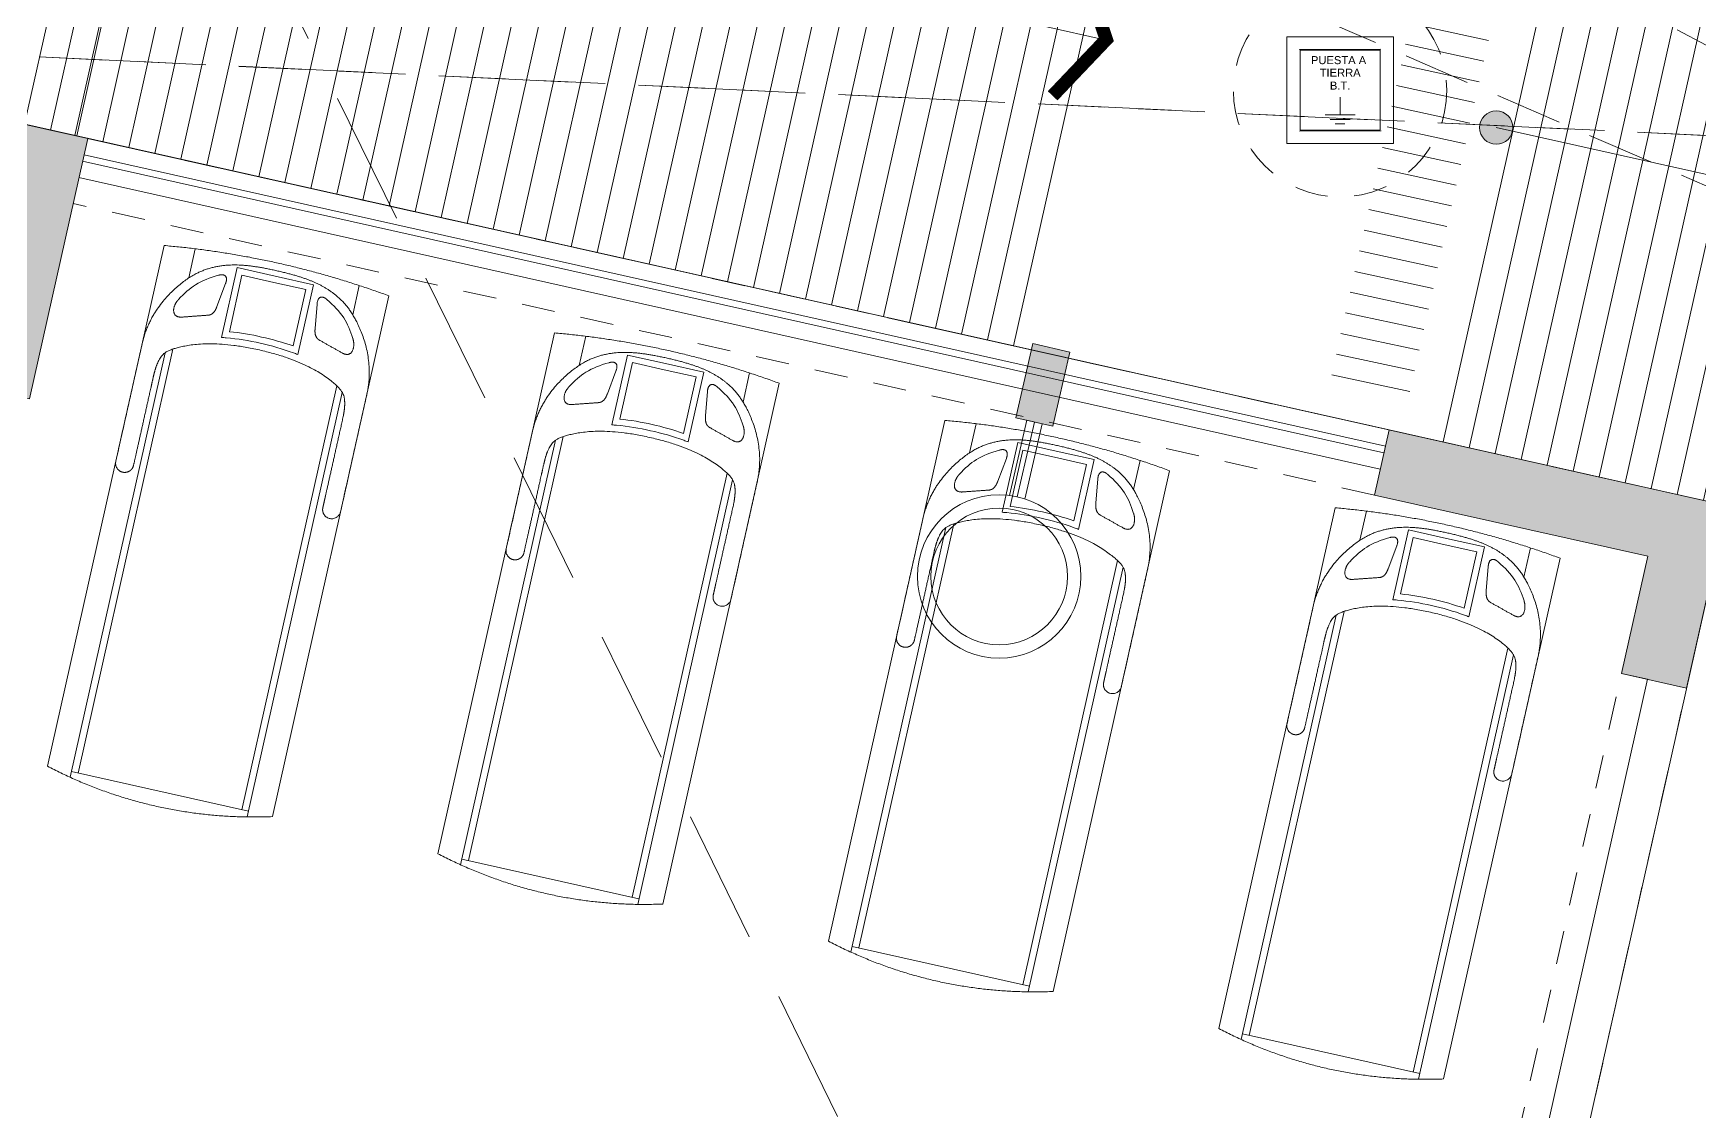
# Model space of a CAD drawing. Header units: millimetres. Extents: x 2471 to 2909, y 1327 to 1568.
# Drawn here: x 2605.83 to 2612.08, y 1408.7 to 1412.74 of the extents above; entities that cross this region are included whole.
import ezdxf
from ezdxf.enums import TextEntityAlignment as Align
from ezdxf.xclip import XClip

# ---------------------------------------------------------------- set-up
doc = ezdxf.new("R2010")
doc.units = ezdxf.units.MM
doc.header["$XCLIPFRAME"] = 2
doc.set_wipeout_variables(frame=1)
for name, pattern in [('ACAD_ISO07W100', [3, 0, -3]), ('HIDDEN', [0.375, 0.25, -0.125]), ('HIDDEN2', [0.1875, 0.125, -0.0625]), ('PHANTOM', [2.5, 1.25, -0.25, 0.25, -0.25, 0.25, -0.25])]:
    doc.linetypes.add(name, pattern=pattern)
doc.layers.get('0').update_dxf_attribs({"color": 251, "lineweight": 9})
for name, color, linetype, lineweight in [('A-EJES', 251, 'PHANTOM', 13), ('A-EST HATCH', 251, 'Continuous', 13), ('A-EST PLACAS', 251, 'Continuous', 13), ('A-EST VIGAS', 251, 'HIDDEN2', 13), ('A-ESTRUCTURA-HATCH', 251, 'Continuous', 13), ('A-HATCH', 251, 'Continuous', 13), ('A-MOBILIARIO', 251, 'Continuous', 13), ('A-MURO BAJO', 251, 'Continuous', 13), ('A-MUROS', 251, 'Continuous', 13), ('A-PROYECCIONES', 251, 'HIDDEN', 13), ('A-VIDRIOS', 251, 'Continuous', 13), ('A_30_DispositivosElect', 251, 'Continuous', 13), ('A_30_TableroElect', 251, 'Continuous', 13)]:
    doc.layers.add(name, color=color, linetype=linetype, lineweight=lineweight)
doc.styles.add('ARIAL', font='arial.ttf')

# ---------------------------------------------------------------- blocks, each defined once
blk = doc.blocks.new('A$C7e8b7994')
at = {"layer": 'A-HATCH'}
h = blk.add_hatch(dxfattribs=at)
h.set_pattern_fill('_USER', color=8, scale=0.09999999999999999, angle=-102.6182704427989, pattern_type=0)
h.set_pattern_definition([(257.3817295572011, (5.48222516203532, 33.57512703631073), (0.09758471509401938, -0.02184544300349763), [])])
edge = h.paths.add_edge_path()
edge.add_line((2.349935088161146, 31.81664103548974), (7.588093376136385, 30.64430303685367))
edge.add_line((7.588093376136385, 30.64430303685367), (8.110944273648784, 32.97988528292626))
edge.add_line((8.110944273648784, 32.97988528292626), (4.506378011807101, 33.79358146898448))
edge.add_line((4.506378011807101, 33.79358146898448), (4.801291451381985, 35.11097549647093))
edge.add_line((4.801291451381985, 35.11097549647093), (3.045136484026443, 35.5041103027761))
edge.add_line((3.045136484026443, 35.50411030370742), (3.303657238924643, 36.67576200887561))
edge.add_line((3.303657238924643, 36.67576200887561), (0.3796590294514317, 37.33028966840357))
edge.add_line((0.3796590294514317, 37.33028966840357), (0.0003040064475499094, 35.6356557123363))
edge.add_arc((-6.862781366304262, 28.78086708579212), 9.70000350221338, 18.238083157239203, 44.96534678006691, ccw=False)
h = blk.add_hatch(dxfattribs=at)
h.set_pattern_fill('ANSI31', color=8, scale=0.025, angle=122.3817276214094)
h.set_pattern_definition([(167.3817276214093, (-2009742.718416811, -7940773.647636977), (-0.01733982300101307, -0.07745786702003574), [])])
h.paths.add_polyline_path([(9.163220052723773, 32.64861997310072), (9.45597416732926, 32.58308364078403), (8.975532509561162, 30.43593825213611), (8.682778394955676, 30.50147458445281)])
h = blk.add_hatch(dxfattribs=at)
h.set_pattern_fill('_USER', color=8, scale=0.09999999999999999, angle=-102.6182704427989, pattern_type=0)
h.set_pattern_definition([(257.3817295572011, (15.48609611348365, 31.34242047090083), (0.09758471509401938, -0.02184544300349763), [])])
h.paths.add_polyline_path([(9.051113526744302, 30.31678941100836), (16.37026437275927, 28.67972567584366), (16.89311527027166, 31.01530792191625), (9.575404248200357, 32.65882255323231)])
at = {"layer": 'A-HATCH', "color": 8}
blk.add_line((4.506377768411767, 33.79358152300119, 7.452192816382928e-06), (3.982087127835257, 31.45154836308211, 7.452192816382928e-06), dxfattribs=at)
blk = doc.blocks.new('A$C64a6e5d1')
at = {"layer": 'A-EJES', "ltscale": 0.5}
blk.add_line((44.79358085547574, 31.14183575008065, -3.842681066212834e-07), (4.490762462693965, 40.16322614252567, -2.249335190153481e-07), dxfattribs=at)
blk = doc.blocks.new('EST P2')
at = {"layer": 'A-ESTRUCTURA-HATCH'}
h = blk.add_hatch(dxfattribs=at)
h.set_pattern_fill('ANSI31', color=256, scale=0.02, angle=-1.27e-14)
h.set_pattern_definition([(44.99999999999999, (-226392.077087921, -8188163.059610654), (-0.04490128060534576, 0.04490128060534578), [])])
h.paths.add_polyline_path([(-3.609999800828518, 5.049997551366687), (-3.609999800828518, 4.849997551180422), (-44.78499944024952, 4.849997609853745), (-44.78499937866582, -0.150002358481288), (-46.98999937772169, -0.1500023575499654), (-46.9900000851776, -11.15000259596854), (-3.609999100299319, -11.15005090925843), (-3.609999100299319, -11.40005090925843), (-47.2400000844209, -11.40000240411609), (-47.2400001185888, 0.1499976376071572), (-45.03500012474251, 0.1499976441264153), (-45.03499907316291, 5.049739951267838)])
h.paths.add_polyline_path([(5.875668717751978, 4.849997540004551), (5.875668724213028, 5.04999746195972), (35.52999999574968, 5.049996704794466), (35.52999999574968, 4.849997699260712)])
h.paths.add_polyline_path([(35.5800006974896, -11.1500659417361), (71.88000514596933, -11.1501255556941), (71.88000514596933, -11.40006201900542), (35.5800006974896, -11.40000240504742)])
h.paths.add_polyline_path([(-3.559999100310961, -11.15003591496497), (35.53000069750124, -11.15003591496497), (35.53000069750124, -11.40006590355188), (-3.559999100310961, -11.40006590355188)])
edge = h.paths.add_edge_path()
edge.add_arc((63.30066905263811, -0.1500025354325771), 9.699999993899837, 359.9999991583288, 539.9999991583288)
edge.add_line((53.60066905873828, -0.1500023929402232), (53.80066905874992, -0.1500023929402232))
edge.add_arc((63.30066905263811, -0.1500025354325771), 9.499999993888196, -8.593905818088388e-07, 179.9999991406095, ccw=False)
edge.add_line((72.80066904652631, -0.150002677924931), (73.00066904653795, -0.150002677924931))
h.paths.add_polyline_path([(47.91501720307861, 5.049996227025986), (35.5800006974896, 5.049997347407043), (35.5800006974896, 4.849997348152101), (47.91501677152701, 4.849997607059777)])
edge = h.paths.add_edge_path()
edge.add_arc((63.30067374471555, -0.1500072186431491), 3.300005388408394, 0.001083006205986332, 49.99451370772372)
edge.add_line((65.42211837161449, 2.377740446478128), (65.42216933166492, -0.149981296621263))
edge.add_line((65.42216933166492, -0.149981296621263), (65.27216933167074, -0.149981296621263))
edge.add_line((65.27216933167074, -0.149981296621263), (65.27212526180665, 2.49638928938657))
edge.add_arc((63.30067374502263, -0.1500072187881225), 3.30000538810306, 53.3154749084723, 179.9999211762089)
edge.add_line((60.00066835692269, -0.1500026788562536), (59.80066835694015, -0.1500026788562536))
edge.add_arc((63.30067374503412, -0.1500072197542965), 3.500005388096913, 0.0010211384221179287, 179.9999256646022, ccw=False)
edge.add_line((66.80067913257517, -0.1499448418617249), (66.60066855713376, -0.1499448418617249))
edge.add_line((66.60066855713376, -0.1499448418617249), (66.60067913253442, -0.1499448418617249))
h.paths.add_polyline_path([(51.86500159354182, 4.849997512064874), (53.37567124812631, 4.84999814722687), (53.37566821934888, 5.049995731562376), (51.86500180145958, 5.049995731562376)])
blk = doc.blocks.new('A$C47ad906b')
at = {"color": 240, "true_color": 0xed1f24}
blk.add_wipeout([(-17.953227682246578, 13.781539750052644), (-20.158227676092878, 13.781539743533344), (-20.15824051667005, 2.2315396962364957), (98.96177758846528, 2.2314800813328475), (98.96177758846528, 7.231536512030289), (99.79060074337289, 7.231536517618238), (100.08244148290318, 13.481702050892608), (99.93989140688643, 15.138389427373497), (99.30110331240823, 17.295654445486676), (98.43401861842264, 18.89098553555675), (96.58639996431083, 20.938140759489627), (95.15237524066232, 21.927706266133384), (93.56575523940259, 22.644318263925314), (92.37249825321024, 22.97520465503389), (90.38244163762641, 23.18153955880554), (88.35917990261694, 22.9681836155998), (87.11130341247112, 22.61333338531989), (85.586088504489, 21.912731525167715), (83.90738181590969, 20.703977129807228), (82.68623239790567, 19.385637073618724), (82.19387343895136, 18.681540035409867), (75.14678964553966, 18.681529056047978), (75.14678964553966, 19.131529056234243), (74.54678964556292, 19.131529056234243), (74.54678964556292, 18.681529056047978), (70.67177248169533, 18.681540081975953), (70.67177248169533, 19.131529056234243), (70.07177248171861, 19.13153871218671), (70.07177248171861, 18.68152943183665), (59.80800055223149, 18.68153988453554), (59.80800055223149, 19.531422669766428), (55.857828757489145, 19.53142267069775), (55.85782872460184, 18.68153897758141), (37.39177267651753, 18.68152980762531), (9.601772922989724, 18.681819274565285), (9.601772922989724, 19.13148368219842), (9.001772923013014, 19.13148368219842), (9.001772923013014, 18.681732758669128), (7.6574398078627866, 18.681538915028753), (7.6574398078627866, 19.531538932351367), (3.7074196984721866, 19.53153893328269), (3.707411108128582, 18.681841948335617), (-19.192632102418273, 18.681930037654993), (-19.192632124854427, 18.481540242908437), (-17.953227699679758, 18.48154010414156)], dxfattribs=at)
blk.add_blockref('EST P2', (27.0858724443242, 13.63165717385709))
blk = doc.blocks.new('ESTRUC TIPICA')
at = {"layer": 'A-EST HATCH'}
h = blk.add_hatch(color=256, dxfattribs=at)
h.dxf.hatch_style = 1
h.paths.add_polyline_path([(-5.699999053002102, -10.14002152252942), (-5.949999053002102, -10.14002152252942), (-5.949999204167398, -8.340021025389433), (-5.699999204167398, -8.340021025389433)])
edge = h.paths.add_edge_path()
edge.add_line((-1.549987649341347, -11.34001780021936), (-4.499974569072947, -11.34001745376736))
edge.add_line((-4.499974569072947, -11.34001745376736), (-4.499974569072947, -11.19001745339483))
edge.add_line((-4.499974569072947, -11.19001745339483), (-1.549987650185358, -11.19001066312194))
edge.add_line((-1.549987650185358, -11.19001066312194), (-1.54998766668723, -11.34001780021936))
h.paths.add_polyline_path([(7.958442438393831e-07, -8.990007377229631), (-1.699888164206641, -8.990007466636598), (-1.699888164206641, -8.740007466636598), (7.958442438393831e-07, -8.740007377229631)])
h.paths.add_polyline_path([(-0.25, 0), (-0.2499991564254742, -2.64999524038285), (8.435745257884264e-07, -2.64999524038285), (0, 0)])
h.paths.add_polyline_path([(-12.24999856686918, -5.057081580162048e-07), (-12.24999856686918, -1.000000505708158), (-11.99999856686918, -1.000000505708158), (-11.99999856686918, -5.057081580162048e-07)])
h.paths.add_polyline_path([(-5.699999204167398, -4.10713255405426e-07), (-6.999999204155756, -4.116445779800415e-07), (-6.999999204155756, -0.250000411644578), (-5.949999204167398, -0.2500004107132554), (-5.949999204167398, -0.7000004108995199), (-5.699999204167398, -0.7000004108995199)])
h.paths.add_polyline_path([(-12.40635024168296, -8.340021944604814), (-12.29899131841375, -8.190021941438317), (-11.26000042405212, -8.190021993592381), (-11.26000043359818, -10.14002200681716), (-11.41000043359236, -10.14002200681716), (-11.4100003412168, -8.34002198651433)])
h.paths.add_polyline_path([(-10.45111816481221, -15.02696360647678), (-13.24806996583357, -14.89634721446782), (-13.08666098394315, -11.44002198893577), (-10.29061457005446, -11.44002198893577), (-10.29061457005446, -11.59002572763711), (-12.94350261837826, -11.59002563543618), (-13.09123594930861, -14.75350781809539), (-10.44412085809745, -14.87712690327317)])
h.paths.add_polyline_path([(-14.55688774012378, -11.6024406356737), (-14.70569924346637, -11.81035797484219), (-14.84632813953795, -14.82170927617699), (-14.99616484297439, -14.81471196934581), (-14.8534686571802, -11.75909284129739), (-14.67886460458976, -11.51513860560954)])
h.paths.add_polyline_path([(-9.052642240509158, -15.09227180387825), (-8.954679945949465, -12.99455794692039), (-8.804843242483912, -13.00155525375158), (-8.895808262139326, -14.94943240378052), (-6.997876688110409, -15.03806495759636), (-6.906911689962726, -13.09018781222403), (-6.757074986293446, -13.0971851143986), (-6.855037292116322, -15.19489896763116)])
at = {"layer": 'A-EST PLACAS'}
for points in [[(-12.24999856686918, -5.057081580162048e-07), (-12.24999856686918, -1.000000505708158), (-11.99999856686918, -1.000000505708158), (-11.99999856686918, -5.057081580162048e-07), (-12.24999856686918, -5.057081580162048e-07)], [(-5.699999204167398, -4.10713255405426e-07), (-6.999999204155756, -4.116445779800415e-07), (-6.999999204155756, -0.250000411644578), (-5.949999204167398, -0.2500004107132554), (-5.949999204167398, -0.7000004108995199), (-5.699999204167398, -0.7000004108995199), (-5.699999204167398, -4.10713255405426e-07)]]:
    blk.add_lwpolyline(points, close=True, dxfattribs=at)
at = {"layer": 'A-EST VIGAS'}
for points in [[(-6.999999204155756, -4.116445779800415e-07), (-11.99999856686918, -4.116445779800415e-07)], [(-6.999999204155756, -0.250000411644578), (-11.99999856686918, -0.250000411644578)], [(-5.949999204254709, -8.340021025389433), (-5.949999204254709, -0.7000004108995199)], [(-5.699999204167398, -8.340021025389433), (-5.699999204167398, -0.7000004108995199)]]:
    blk.add_lwpolyline(points, dxfattribs=at)
blk = doc.blocks.new('vr08-11')
for p, q in [((11.40749132889582, 3.132891685103523), (11.51959073325847, 3.132891685103523)), ((11.40749132889581, 2.503079444970013), (11.51959073325848, 2.503079444970013))]:
    blk.add_line(p, q)
for points in [[(9.506222118302363, 3.249785565036768), (11.50608398846908, 3.249785565036768)], [(9.48455116085068, 3.158291685103528), (11.11479030632642, 3.158291685103528)], [(9.506222118302363, 2.477679444970013), (9.506222118302363, 3.158291685103528)], [(9.506222118302363, 3.132891685103523), (11.13459704014618, 3.132891685103523)], [(11.326638758046, 3.006574881220278), (11.41718309774376, 2.993754443740953)], [(11.21700706209487, 2.964401922459694), (11.48509164873932, 2.964402376477087), (11.48509164873932, 2.817985565036768)], [(11.24441783758088, 2.940514170983368), (11.46120385084123, 2.94051453812354), (11.46120385084123, 2.817985565036768)], [(11.48509164873932, 2.817985565036768), (11.48509164873932, 2.671568753596451), (11.21700706209487, 2.671569207613849)], [(11.46120385084123, 2.817985565036768), (11.46120385084123, 2.695456591949998), (11.24441783758088, 2.695456959090167)], [(11.326638758046, 2.629396248853259), (11.41718309774376, 2.642216686332587)], [(9.506222118302363, 2.503079444970013), (11.13459704014618, 2.503079444970013)], [(9.484551160850684, 2.477679444970013), (11.11479030632642, 2.477679444970013)], [(11.50608398846908, 2.38618556503677), (9.506222118302363, 2.38618556503677)]]:
    blk.add_lwpolyline(points)
for points, degree in [([(9.506222118302363, 2.38618556503677), (9.391827832467692, 2.817985565036768), (9.506222118302363, 3.249785565036768)], 2), ([(11.50608398846908, 3.249785565036768), (11.56378779735199, 2.817985565036768), (11.50608398846908, 2.38618556503677)], 2), ([(11.32067790875954, 3.152801906237279), (11.30991137927508, 3.158856610464811), (11.28813025216712, 3.170524901925094), (11.2459460492963, 3.169085937550963), (11.25573108841313, 3.136503294209082), (11.25928388864243, 3.124673027476954)], 5), ([(11.25928388864243, 3.124673027476954), (11.27283952893264, 3.079534874468712), (11.28639516922285, 3.034396721460468)], 2), ([(11.28639516922285, 3.034396721460468), (11.2892095398778, 3.025025309227228), (11.29202391053275, 3.015653896993992), (11.30726225196277, 3.009318457302861), (11.31695050500438, 3.007946669261571), (11.326638758046, 3.006574881220278)], 5), ([(11.41718309774376, 2.993754443740953), (11.42524525561916, 2.99261289926302), (11.45591567931556, 2.988270184403352), (11.44945129149796, 3.011775078073372), (11.44569006939714, 3.018997888604524), (11.44182371495879, 3.026163976572168)], 5), ([(11.251326654942, 2.817985565036771), (11.251326654942, 2.858515416265627), (11.24933149447555, 2.899892118347974), (11.24441783758088, 2.940514170983368)], 3), ([(11.24441783758088, 2.695456959090167), (11.24933149447555, 2.736079011725568), (11.251326654942, 2.777455713807916), (11.251326654942, 2.817985565036771)], 3), ([(11.28639516922285, 2.601574408613074), (11.2892095398778, 2.61094582084631), (11.29202391053275, 2.620317233079545), (11.30726225196277, 2.626652672770675), (11.31695050500438, 2.628024460811968), (11.326638758046, 2.629396248853259)], 5), ([(11.41718309774376, 2.642216686332587), (11.42524525561916, 2.643358230810523), (11.45591567931556, 2.647700945670186), (11.44945129149796, 2.624196052000169), (11.44569006939714, 2.616973241469013), (11.44182371495879, 2.609807153501371)], 5), ([(11.25928388864243, 2.511298102596585), (11.27283952893264, 2.556436255604829), (11.28639516922285, 2.601574408613074)], 2), ([(11.32067790875954, 2.483169223836259), (11.30991137927508, 2.477114519608727), (11.28813025216712, 2.465446228148443), (11.2459460492963, 2.466885192522576), (11.25573108841313, 2.499467835864455), (11.25928388864243, 2.511298102596585)], 5)]:
    blk.add_open_spline(points, degree=degree)
blk.add_rational_spline([(11.12875691861321, 2.38618556503677), (10.95421255375403, 2.38618556503677), (10.77966818889485, 2.38618556503677), (10.67730503424149, 2.38618556503677), (10.65733935259517, 2.386185565036774), (10.64322148371205, 2.400303433919896), (10.64322148371205, 2.420269115566207), (10.64322148371205, 2.440234797212526), (10.65733935259517, 2.454352666095645), (10.6773050342415, 2.454352666095643), (10.74240714375175, 2.454352666095643), (10.87969046346781, 2.454352666095643), (11.01697378318388, 2.454352666095642), (11.04698046555576, 2.454352666095642), (11.09512305485571, 2.459298822530568), (11.14161692534401, 2.493592173812723), (11.20205015106734, 2.66293391486627), (11.20205015106734, 2.817985565036768), (11.20205015106734, 2.973037215207266), (11.14161692534401, 3.142378956260817), (11.09512305485571, 3.17667230754297), (11.04698046555576, 3.181618463977897), (11.01697378318388, 3.181618463977897), (10.87969046346781, 3.181618463977897), (10.74240714375175, 3.181618463977897), (10.6773050342415, 3.181618463977897), (10.65733935259517, 3.181618463977902), (10.64322148371205, 3.195736332861022), (10.64322148371205, 3.215702014507331), (10.64322148371205, 3.235667696153651), (10.65733935259517, 3.249785565036768), (10.67730503424149, 3.249785565036768), (10.77966818889485, 3.249785565036768), (10.95421255375403, 3.249785565036768), (11.12875691861321, 3.249785565036768), (11.23326376637185, 3.249785565036768), (11.39891642408912, 3.162681811202453), (11.4870984327184, 3.035118640242788), (11.50608398846908, 2.919288850773949), (11.50608398846908, 2.817985565036768), (11.50608398846908, 2.716682279299591), (11.4870984327184, 2.600852489830752), (11.39891642408912, 2.473289318871084), (11.23326376637185, 2.38618556503677), (11.12875691861321, 2.38618556503677)], [1, 1, 1, 1, 0.8047378541243649, 0.8047378541243649, 1, 0.8047378541243649, 0.8047378541243649, 1, 1, 1, 1, 1, 1, 1, 1, 1, 1, 1, 1, 1, 1, 1, 1, 1, 0.8047378541243649, 0.8047378541243649, 1, 0.8047378541243649, 0.8047378541243649, 1, 1, 1, 1, 1, 1, 1, 1, 1, 1, 1, 1, 1, 1], degree=3, knots=[-5.094666170444157, -5.094666170444157, -5.094666170444157, -5.094666170444157, -3.743452393711236, -3.743452393711236, -3.743452393711236, -3.392151107781014, -3.392151107781014, -3.392151107781014, -3.040849821850792, -3.040849821850792, -3.040849821850792, -1.68963604511787, -1.68963604511787, -1.68963604511787, -1.126424030078581, -0.5632120150392909, 0, 0, 0, 0.5632120150392909, 1.126424030078581, 1.68963604511787, 1.68963604511787, 1.68963604511787, 3.040849821850792, 3.040849821850792, 3.040849821850792, 3.392151107781014, 3.392151107781014, 3.392151107781014, 3.743452393711236, 3.743452393711236, 3.743452393711236, 5.094666170444157, 5.094666170444157, 5.094666170444157, 5.849083573343675, 6.603500976243197, 7.357918379142719, 7.357918379142719, 7.357918379142719, 8.112335782042237, 8.866753184941757, 9.621170587841275, 9.621170587841275, 9.621170587841275, 9.621170587841275])
for points, knots in [([(11.44182371495879, 3.026163976572168), (11.4253582251822, 3.056681910209821), (11.39426738491365, 3.103923836332155), (11.34773432713972, 3.136999761271865), (11.32067790875361, 3.152801906240738)], [2.58351540661324, 2.58351540661324, 2.58351540661324, 2.58351540661324, 2.896746361061583, 3.177531874081668, 3.177531874081668, 3.177531874081668, 3.177531874081668]), ([(11.22743885704392, 2.817985565036771), (11.22743885704392, 2.861139911450063), (11.22489045112131, 2.910152439053575), (11.21790281307519, 2.958645776151227), (11.21700706209487, 2.964401922459694)], [0, 0, 0, 0, 0.4247475040678473, 0.4820691134632355, 0.4820691134632355, 0.4820691134632355, 0.4820691134632355]), ([(11.21700706209487, 2.671569207613849), (11.21790281307519, 2.67732535392231), (11.22489045112131, 2.725818691019962), (11.22743885704392, 2.774831218623477), (11.22743885704392, 2.817985565036771)], [3.201875479692358, 3.201875479692358, 3.201875479692358, 3.201875479692358, 3.259197089087747, 3.683944593155595, 3.683944593155595, 3.683944593155595, 3.683944593155595]), ([(11.44182371495879, 2.609807153501371), (11.4253582251822, 2.57928921986372), (11.39426738491365, 2.532047293741384), (11.34773432713972, 2.498971368801674), (11.32067790875361, 2.483169223832799)], [2.58351540661324, 2.58351540661324, 2.58351540661324, 2.58351540661324, 2.896746361061583, 3.177531874081668, 3.177531874081668, 3.177531874081668, 3.177531874081668])]:
    blk.add_open_spline(points, degree=3, knots=knots)
blk = doc.blocks.new('P1 A')
at = {"layer": 'A-MURO BAJO'}
for p, q in [((-12.00087510216765, -0.0001436397629994701), (-6.999998665459159, -0.0001436397629994701)), ((-12.00087510193482, -0.1501436410668511), (-6.999998665459159, -0.1501436401355285))]:
    blk.add_line(p, q, dxfattribs=at)
at = {"layer": 'A-MUROS'}
for p, q in [((-11.99999802820169, -0.0001436406943220447), (-12.24999858815939, -0.0001437338265795063)), ((-11.99999802820169, -1.000143734757902), (-11.99999802820169, -0.0001436406943220447)), ((-6.999998665459159, -0.000144114737512524), (-5.699998958080712, -0.0001441473338026356)), ((-6.999998665459159, -0.000144114737512524), (-6.999998665459159, -0.2501436397629995)), ((-5.699987113054547, -10.14016524052352), (-5.699998957382221, -0.0001441464024800609)), ((-6.999998665459159, -0.2501436397629995), (-5.949998665645424, -0.2501436388316769)), ((-5.949998665645424, -0.7001436390179414), (-5.949998665645424, -0.2501436388316769)), ((-5.849998966835145, -0.7001436390179414), (-5.949998665645424, -0.7001436390179414)), ((-5.849998960781548, -8.340164254439177), (-5.849998966835145, -0.7001436390179414))]:
    blk.add_line(p, q, dxfattribs=at)
at = {"layer": 'A-VIDRIOS'}
for p, q in [((-11.99999802820169, -0.06253606082976049), (-6.999998665459159, -0.0625426275852341)), ((-11.99999802820169, -0.08753606679022496), (-6.999998665226329, -0.08754260188073104))]:
    blk.add_line(p, q, dxfattribs=at)
blk.add_blockref('ESTRUC TIPICA', (5.384928698504154e-07, -0.0001432281184214901))
at = {"layer": 'A-MOBILIARIO', "xscale": -1, "rotation": 269.9999981047966}
for p in [(-14.01895512295671, -11.83497984336794), (-12.51895517464511, -11.83497986571968), (-11.01895521376066, -11.83497988620877), (-9.518955252177719, -11.83497990762919)]:
    blk.add_blockref('vr08-11', p, dxfattribs=at)
blk = doc.blocks.new('IE_pozo de luz-27.03.2025')
at = {"layer": 'A_30_TableroElect', "color": 8}
for p, q in [((-57.07242854844662, -93.55889100953937, 1.396405965456993e-06), (-57.37905517217587, -93.56028751470149)), ((-57.22504172992194, -93.73942737281322, 1.396405966056993e-06), (-57.22504172992194, -93.80490401294082)), ((-57.28129128788714, -93.80490401294082, 1.396405966056993e-06), (-57.16879217195674, -93.80490401294082)), ((-57.2621669707587, -93.82216996885836, 1.396405966056993e-06), (-57.18791648908518, -93.82216996885836)), ((-57.24304265383398, -93.83943592384458, 1.396405966056993e-06), (-57.2070408060099, -93.83943592384458)), ((-57.0710320432554, -93.86551763303578, 1.396405965456993e-06), (-57.37765866698464, -93.8669141381979))]:
    blk.add_line(p, q, dxfattribs=at)
for points in [[(-57.42504172993358, -93.91331481933594), (-57.0250417299103, -93.91331481933594), (-57.0250417299103, -93.51331481896341), (-57.42504172993358, -93.51331481896341)], [(-57.37504172991612, -93.8633148195222), (-57.07504172992776, -93.8633148195222), (-57.07504172992776, -93.56331481877714), (-57.37504172991612, -93.56331481877714)]]:
    blk.add_lwpolyline(points, close=True, dxfattribs=at)
at = {"layer": 'A_30_TableroElect', "color": 8, "linetype": 'HIDDEN', "ltscale": 0.5}
blk.add_circle((-57.22504172992194, -93.71331481914967), 0.4, dxfattribs=at)
at = {"layer": 'A_30_TableroElect', "color": 8, "style": 'ARIAL'}
for s, p in [('PUESTA A ', (-57.22504172992194, -93.60031735524535, 1.396405966056993e-06)), ('TIERRA', (-57.22504172992194, -93.64739304129034, 1.396405966056993e-06)), ('B.T.', (-57.22504172992194, -93.69577636010945, 1.396405966056993e-06))]:
    blk.add_text(s, height=0.02999999999999822, dxfattribs=at).set_placement(p, align=Align.MIDDLE_CENTER)

msp = doc.modelspace()

# ---------------------------------------------------------------- block references
at = {"color": 1}
msp.add_blockref('A$C64a6e5d1', (2575.878941199735, 1377.926736980495), dxfattribs=at)
msp.add_blockref('A$C7e8b7994', (2602.003372123748, 1380.90482853428, -3.693587338772197e-06))

# ---------------------------------------------------------------- next in the draw order: block references
at = {"linetype": 'ACAD_ISO07W100'}
ref = msp.add_blockref('A$C47ad906b', (2601.728454235148, 1500.834873529901, -2.304718188154694e-09), dxfattribs=dict(at, rotation=257.382711444673))
XClip(ref).set_block_clipping_path([(-32.77710999548435, 2.2226421867962927), (98.96615245100111, 2.2311685525346547), (98.96582661475986, 7.231224972754717), (99.7946497676894, 7.231278989929706), (100.08608320448548, 13.481463528471068), (100.176612354815, 17.314981514588), (100.32678451668471, 20.530439506517723), (97.17119621951133, 20.67732101166621), (93.53380543459207, 23.280716648325324), (85.41223580669612, 23.279833930078894), (85.41217793151736, 21.808750877389684), (84.86857534665614, 21.459551773732528), (84.2744105560705, 21.01401810324751), (83.7236675163731, 20.53151851356961), (83.22179840318859, 20.020823718979955), (82.91194829251617, 19.664258553879336), (82.69026670884341, 19.38575214636512), (82.420844219625, 19.017134400783107), (81.52532524056733, 21.681570396991447), (-19.037432584911585, 21.6816708042752), (-22.95227990951389, 17.248210166580975), (-26.321719695813954, 13.732875738991424), (-31.40991248935461, 12.208078899187967), (-35.66280288435519, 13.13839321071282)])

# ---------------------------------------------------------------- next in the draw order: linework, layer by layer
at = {"layer": 'A-PROYECCIONES', "ltscale": 2}
msp.add_line((2614.79874387991, 1396.564545635884), (2605.047943756442, 1416.409064912987, -8.72131931974342e-07), dxfattribs=at)

# ---------------------------------------------------------------- next in the draw order: block references
at = {"rotation": 347.3825033463738}
msp.add_blockref('P1 A', (2617.743931487631, 1409.724109380325, -7.21074314620438e-07), dxfattribs=at)

# ---------------------------------------------------------------- next in the draw order: hatches: boundary and pattern name
at = {"layer": 'A-PROYECCIONES', "linetype": 'Continuous'}
h = msp.add_hatch(color=256, dxfattribs=at)
h.dxf.hatch_style = 1
edge = h.paths.add_edge_path()
edge.add_arc((2611.315158773206, 1412.386058145953), 0.0625, 0, 360)
at = {"layer": 'A_30_DispositivosElect', "transparency": 33554508}
h = msp.add_hatch(color=9, dxfattribs=at)
h.dxf.hatch_style = 1
h.paths.add_polyline_path([(2609.716228156663, 1411.545039041718), (2609.577380813912, 1411.576754726288), (2609.513849910341, 1411.298624289972), (2609.652697253091, 1411.266908605402)])

# ---------------------------------------------------------------- next in the draw order: linework, layer by layer
at = {"layer": 'A-MURO BAJO'}
msp.add_line((2604.353442378102, 1412.721722353069, -3.362277385823111e-06), (2619.593900868138, 1409.309973159624, -3.362277385823111e-06), dxfattribs=at)
at = {"layer": 'A-PROYECCIONES'}
for p, q in [((2617.744496336956, 1409.723983297875, -3.362277385823111e-06), (2602.003372123923, 1416.540971582574, -3.362277385823111e-06)), ((2604.353543078548, 1412.721416774956, -3.362277385823111e-06), (2618.268816017131, 1412.066238244814, -3.362277385823111e-06))]:
    msp.add_line(p, q, dxfattribs=at)
at = {"layer": 'A-PROYECCIONES', "ltscale": 2}
for p, q in [((2617.744982187046, 1409.723727732716, -3.362277385823111e-06), (2605.048508607571, 1416.408938837988, -3.362277385823111e-06)), ((2604.353307212899, 1412.72146956977, -3.362277385823111e-06), (2618.268816016956, 1412.066238242952, -3.362277385823111e-06))]:
    msp.add_line(p, q, dxfattribs=at)
at = {"layer": 'A-PROYECCIONES', "linetype": 'Continuous'}
for p, q in [((2605.431622873256, 1413.710009116498, -3.362277385823111e-06), (2609.852171077589, 1412.713697238644, -3.362277385823111e-06)), ((2611.315158792822, 1412.386058231634, -3.362277385823111e-06), (2618.635061945089, 1410.752345332695, -3.362277385823111e-06))]:
    msp.add_line(p, q, dxfattribs=at)
at = {"layer": 'A-PROYECCIONES', "color": 8, "linetype": 'Continuous', "const_width": 0.05000000000000005, "elevation": -3.362277385823111e-06}
msp.add_lwpolyline([(2609.761002115577, 1412.993077955028), (2609.852764932577, 1412.716348284674), (2609.651774956517, 1412.505154634645)], dxfattribs=at)
at = {"layer": 'A-PROYECCIONES', "linetype": 'Continuous'}
msp.add_circle((2611.315158773206, 1412.386058145953, -3.362277385823111e-06), 0.0625, dxfattribs=at)
at = {"layer": 'A_30_DispositivosElect', "color": 8, "elevation": -6.245504853023133e-06}
msp.add_lwpolyline([(2609.652697253091, 1411.266908605402), (2609.716228156663, 1411.545039041718), (2609.577380813912, 1411.576754726288), (2609.513849910341, 1411.298624289972)], close=True, dxfattribs=at)
for points in [[(2609.547552546071, 1410.994220588175), (2609.611965515265, 1411.276212599879), (2609.554581647265, 1411.289320295495), (2609.490168678072, 1411.007328283792)], [(2609.519316238664, 1411.002769109612), (2609.583273583608, 1411.282766448153)]]:
    msp.add_lwpolyline(points, dxfattribs=at)
at = {"layer": 'A_30_DispositivosElect', "color": 8}
for radius in [0.3062798287002108, 0.2561354567268547]:
    msp.add_circle((2609.451112110567, 1410.704179876303, -2.447181730147463e-06), radius, dxfattribs=at)

# ---------------------------------------------------------------- next in the draw order: block references
msp.add_blockref('IE_pozo de luz-27.03.2025', (2667.954711197926, 1506.239147877139, -3.362277385823112e-06))

doc.saveas('drawing.dxf')
